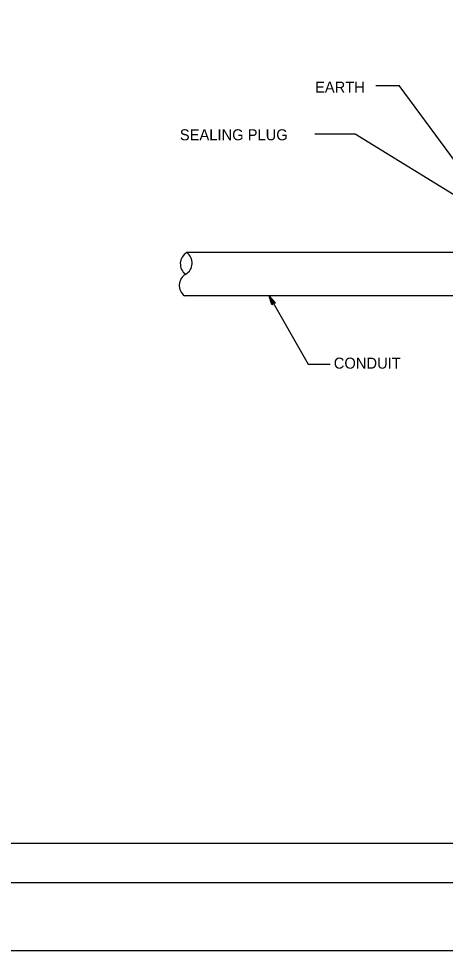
# Model space of a CAD drawing. Extents: x -894 to 866, y -472 to 714.
# Drawn here: x -165 to 106, y -472 to 121 of the extents above; entities that cross this region are included whole.
import ezdxf

# ---------------------------------------------------------------- set-up
doc = ezdxf.new("R2010")
doc.units = 0
for name, color, linetype in [('border_PLOTTING-ELEMENTS', 7, 'Continuous'), ('border_rw_22x34_Cut_Lines', 7, 'Continuous'), ('border_SHEET', 7, 'Continuous'), ('es_DETAIL', 7, 'Continuous'), ('es_DETAIL-anno', 7, 'Continuous')]:
    doc.layers.add(name, color=color, linetype=linetype)

msp = doc.modelspace()

# ---------------------------------------------------------------- linework, layer by layer
at = {"layer": 'border_PLOTTING-ELEMENTS'}
for points in [[(-894.04, -472.43), (865.96, -472.43), (865.96, 713.57), (-894.04, 713.57)], [(-864.04, 670.57), (835.96, 670.57), (835.96, -429.43), (-864.04, -429.43)]]:
    msp.add_lwpolyline(points, close=True, dxfattribs=at)
at = {"layer": 'border_rw_22x34_Cut_Lines'}
msp.add_lwpolyline([(-864.04, 670.57), (835.96, 670.57), (835.96, -429.43), (-864.04, -429.43)], close=True, dxfattribs=at)
at = {"layer": 'border_SHEET'}
msp.add_line((810.96, -404.43), (-814.04, -404.43), dxfattribs=at)
at = {"layer": 'es_DETAIL'}
for p, q in [((225.03, -28.33), (-58.31, -28.33)), ((233.91, -55.8), (-59.73, -55.8))]:
    msp.add_line(p, q, dxfattribs=at)
for centre, start, end in [((-54.3, -35.45), 119.4814, 234.58292), ((-63.02, -35), 299.4814, 54.58292), ((-55.01, -49.17), 119.4814, 234.58292)]:
    msp.add_arc(centre, 8.14, start, end, dxfattribs=at)
at = {"layer": 'es_DETAIL-anno'}
for p, q in [((61.95, 77.98), (76.91, 77.98)), ((120.61, 18.72), (76.91, 77.98)), ((48.87, 47.06), (23.17, 47.06)), ((196.63, -43.93), (48.87, 47.06)), ((-5.9, -55.8), (18.93, -99.36)), ((18.93, -99.36), (33.03, -99.36))]:
    msp.add_line(p, q, dxfattribs=at)
msp.add_lwpolyline([(-4.12, -61.58), (-5.9, -55.8), (-1.84, -60.28), (-2.25, -60.27), (-5.22, -56.99), (-3.92, -61.23), (-3.72, -60.88), (-4.56, -58.16), (-2.66, -60.26), (-3.06, -60.25), (-3.89, -59.35), (-3.52, -60.52), (-3.37, -60.25), (-1.84, -60.28), (-3.37, -60.25)], close=True, dxfattribs=at)

# ---------------------------------------------------------------- texts
for s, p in [('EARTH', (23.32, 73.47)), ('SEALING PLUG', (-62.73, 43.15)), ('SEALING PLUG', (-62.73, 43.15)), ('CONDUIT', (35.25, -102.19))]:
    msp.add_text(s, height=7, dxfattribs=at).set_placement(p)

doc.saveas('drawing.dxf')
